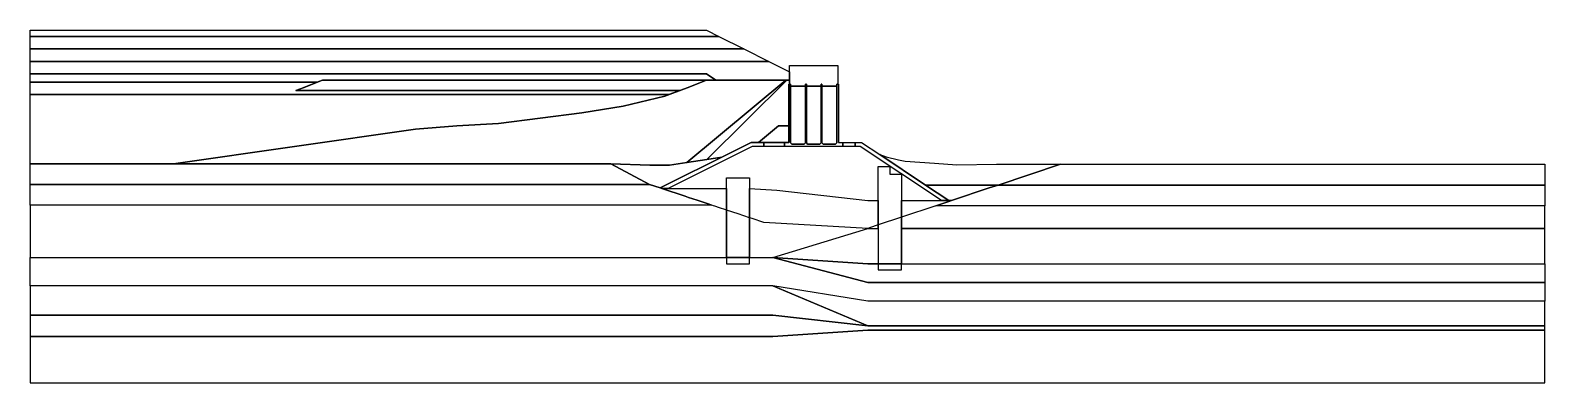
# Model space of a CAD drawing. Header units: metres. Extents: x -194 to 170, y -70 to 14.
import ezdxf

# ---------------------------------------------------------------- set-up
doc = ezdxf.new("R2010")
doc.units = ezdxf.units.M
doc.header["$LTSCALE"] = 30
doc.header["$MEASUREMENT"] = 0
doc.layers.add('@rre', color=1, linetype='CONTINUOUS')

msp = doc.modelspace()

# ---------------------------------------------------------------- linework, layer by layer
at = {"layer": '@rre'}
for points in [[(-194.2, 13), (-194.2, 14.5), (-31.6, 14.5), (-28.6, 13)], [(-194.2, 10), (-194.2, 13), (-28.6, 13), (-22.6, 10)], [(-194.2, 7), (-194.2, 10), (-22.6, 10), (-16.6, 7)], [(-194.2, 4), (-194.2, 7), (-16.6, 7), (-11.6, 4.5), (-11.6, 3.75), (-11.6, 2.5), (-29.35, 2.5), (-31.6, 4)], [(-194.2, 2), (-194.2, 4), (-31.6, 4), (-29.35, 2.5), (-31.6, 2.5), (-123.94, 2.5), (-125.19, 2)], [(-11.6, 1.5), (-11.6, 2.5), (-11.6, 3.75), (-11.6, 6), (0, 6), (0, 1.5), (-0.25, 1.5), (-0.25, 1), (-3.82, 1), (-3.82, 1.5), (-4.03, 1.5), (-4.03, 1), (-7.57, 1), (-7.57, 1.5), (-7.78, 1.5), (-7.78, 1), (-11.35, 1), (-11.35, 1.5)], [(-194.2, -1), (-194.2, 2), (-125.19, 2), (-128.55, 0.66), (-130.31, 0), (-37.97, 0), (-40.65, -1)], [(-159.73, -17.63), (-101.6, -9.28), (-96.61, -8.91), (-91.6, -8.53), (-81.6, -7.97), (-71.6, -6.7), (-61.6, -5.37), (-51.6, -3.8), (-41.63, -1.36), (-36.21, 0.66), (-31.6, 2.5), (-12.5, 2.5), (-36.33, -17.36), (-40.45, -18), (-45.23, -18), (-54.58, -17.63)], [(-130.31, 0), (-128.55, 0.66), (-123.94, 2.5), (-31.6, 2.5), (-36.21, 0.66), (-37.97, 0)], [(-36.33, -17.36), (-12.5, 2.5), (-12.29, 2.5), (-31.49, -16.61)], [(-31.49, -16.61), (-12.29, 2.5), (-11.6, 2.5), (-11.6, 1.5), (-11.8, 1.5), (-11.8, 1), (-11.8, -8.5), (-14.3, -8.5), (-19.1, -12.5), (-19.72, -12.5), (-20.8, -12.5), (-27.89, -16.04)], [(-12.8, -13.5), (-12.8, -12.5), (-11.8, -12.5), (-11.8, -8.5), (-11.8, 1), (-11.8, 1.5), (-11.6, 1.5), (-11.35, 1.5), (-11.35, 1), (-11.35, -12.6), (-11.05, -12.9), (-8.07, -12.9), (-7.78, -12.6), (-7.78, 1), (-7.78, 1.5), (-7.57, 1.5), (-7.57, 1), (-7.57, -12.6), (-7.28, -12.9), (-4.32, -12.9), (-4.03, -12.6), (-4.03, 1), (-4.03, 1.5), (-3.82, 1.5), (-3.82, 1), (-3.82, -12.6), (-3.53, -12.9), (-0.55, -12.9), (-0.25, -12.6), (-0.25, 1), (-0.25, 1.5), (0, 1.5), (0.2, 1.5), (0.2, -12.5), (1.2, -12.5), (1.2, -13.5)], [(-11.35, -12.6), (-11.35, 1), (-7.78, 1), (-7.78, -12.6), (-8.07, -12.9), (-11.05, -12.9)], [(-7.57, -12.6), (-7.57, 1), (-4.03, 1), (-4.03, -12.6), (-4.32, -12.9), (-7.28, -12.9)], [(-3.82, -12.6), (-3.82, 1), (-0.25, 1), (-0.25, -12.6), (-0.55, -12.9), (-3.53, -12.9)], [(-194.2, -17.63), (-194.2, -1), (-40.65, -1), (-41.63, -1.36), (-51.6, -3.8), (-61.6, -5.37), (-71.6, -6.7), (-81.6, -7.97), (-91.6, -8.53), (-96.61, -8.91), (-101.6, -9.28), (-159.73, -17.63)], [(-19.1, -12.5), (-14.3, -8.5), (-11.8, -8.5), (-11.8, -12.5), (-12.8, -12.5), (-17.8, -12.5)], [(-42.74, -23.47), (-34.37, -19.28), (-34, -19.1), (-27.89, -16.04), (-20.8, -12.5), (-19.72, -12.5), (-19.1, -12.5), (-17.8, -12.5), (-17.8, -13.5), (-20.56, -13.5), (-40.76, -23.6), (-42.34, -23.6)], [(-17.8, -13.5), (-17.8, -12.5), (-12.8, -12.5), (-12.8, -13.5)], [(1.2, -13.5), (1.2, -12.5), (4.2, -12.5), (4.2, -13.5)], [(4.2, -13.5), (4.2, -12.5), (5.7, -12.5), (10.1, -15.43), (21.09, -22.76), (26.7, -26.5), (24.9, -26.5), (5.4, -13.5)], [(-194.2, -22.63), (-194.2, -17.63), (-54.58, -17.63), (-45.26, -22.63)], [(-45.26, -22.63), (-54.58, -17.63), (-45.23, -18), (-40.45, -18), (-36.33, -17.36), (-31.49, -16.61), (-27.89, -16.04), (-34, -19.1), (-34.37, -19.28), (-42.74, -23.47)], [(10.1, -15.43), (11.62, -16), (14.62, -16.72), (16.18, -17.03), (23.22, -17.52), (28.59, -17.89), (38.2, -17.76), (53.56, -17.76), (38.56, -22.76), (21.09, -22.76)], [(38.56, -22.76), (53.56, -17.76), (170, -17.76), (170, -22.76)], [(-26.8, -28.78), (-26.8, -23.6), (-26.8, -21), (-24, -21), (-21.2, -21), (-21.2, -23.6), (-21.2, -30.65), (-24, -29.71)], [(9.7, -32.38), (9.7, -26.5), (9.7, -18.3), (12.5, -18.3), (12.5, -20.17), (15.3, -20.17), (15.3, -22.04), (15.3, -26.5), (15.3, -30.51)], [(-194.2, -27.63), (-194.2, -22.63), (-45.26, -22.63), (-42.74, -23.47), (-42.34, -23.6), (-36.72, -25.47), (-35.9, -25.75), (-33.82, -26.44), (-32.9, -26.75), (-32.4, -26.91), (-31.19, -27.32), (-30.26, -27.63), (-38.9, -27.63)], [(-42.34, -23.6), (-40.76, -23.6), (-32.4, -23.6), (-26.8, -23.6), (-26.8, -28.78), (-26.9, -28.75), (-28.42, -28.24), (-29.6, -27.85), (-29.9, -27.75), (-30.26, -27.63), (-31.19, -27.32), (-32.4, -26.91), (-32.9, -26.75), (-33.82, -26.44), (-35.9, -25.75), (-36.72, -25.47)], [(-21.2, -30.65), (-21.2, -23.6), (-14.67, -24), (7.23, -26.5), (7.6, -26.5), (9.7, -26.5), (9.7, -32.38), (7.6, -33.08), (7.23, -33.2), (-17.8, -31.78), (-20.56, -30.86)], [(21.09, -22.76), (38.56, -22.76), (36.43, -23.47), (27.33, -26.5), (26.7, -26.5)], [(23.56, -27.76), (26.7, -26.71), (27.33, -26.5), (36.43, -23.47), (38.56, -22.76), (170, -22.76), (170, -27.76)], [(-194.2, -40.2), (-42.74, -40.2), (-38.9, -40.2), (-26.9, -40.2), (-26.8, -40.2), (-26.8, -28.78), (-26.9, -28.75), (-28.42, -28.24), (-29.6, -27.85), (-29.9, -27.75), (-30.26, -27.63), (-38.9, -27.63), (-194.2, -27.63)], [(-26.8, -40.2), (-24, -40.2), (-21.2, -40.2), (-21.2, -30.86), (-21.2, -30.65), (-24, -29.71), (-26.8, -28.78)], [(15.3, -30.51), (15.3, -26.5), (18.1, -26.5), (24.9, -26.5), (26.7, -26.5), (27.33, -26.5), (26.7, -26.71), (23.56, -27.76)], [(15.3, -30.51), (15.3, -33.2), (170, -33.2), (170, -27.76), (23.56, -27.76)], [(-21.2, -40.2), (-20.56, -40.2), (-15.59, -40.2), (7.23, -33.2), (-17.8, -31.78), (-20.56, -30.86), (-21.2, -30.65), (-21.2, -30.86)], [(7.23, -33.2), (9.7, -33.2), (9.7, -32.38), (7.6, -33.08)], [(9.7, -33.2), (9.7, -41.7), (15.3, -41.7), (15.3, -33.2), (15.3, -30.51), (9.7, -32.38)], [(7.23, -33.2), (9.7, -33.2), (9.7, -41.7), (7.6, -41.72), (7.23, -41.7), (4.8, -41.54), (-15.59, -40.2)], [(15.3, -41.7), (26.7, -41.7), (170, -41.7), (170, -33.2), (15.3, -33.2)], [(-194.2, -47), (-194.2, -40.2), (-42.74, -40.2), (-38.9, -40.2), (-26.9, -40.2), (-26.8, -40.2), (-26.8, -41.7), (-24, -41.7), (-21.2, -41.7), (-21.2, -40.2), (-20.56, -40.2), (-15.59, -40.2), (7.23, -46.2), (170, -46.2), (170, -50.7), (7.23, -50.7), (-15.59, -47)], [(-26.8, -40.2), (-26.8, -41.7), (-24, -41.7), (-21.2, -41.7), (-21.2, -40.2), (-24, -40.2)], [(-15.59, -40.2), (4.8, -41.54), (7.23, -41.7), (7.6, -41.72), (9.7, -41.7), (9.7, -43.2), (15.3, -43.2), (15.3, -41.7), (26.7, -41.7), (170, -41.7), (170, -46.2), (7.23, -46.2)], [(9.7, -41.7), (9.7, -43.2), (15.3, -43.2), (15.3, -41.7)], [(-194.2, -54.1), (-15.6, -54.1), (7.23, -56.7), (-15.59, -47), (-194.2, -47)], [(7.23, -56.7), (170, -56.7), (170, -50.7), (7.23, -50.7), (-15.59, -47)], [(-194.2, -59.2), (-15.6, -59.2), (7.23, -57.7), (170, -57.7), (170, -56.7), (7.23, -56.7), (-15.6, -54.1), (-194.2, -54.1)], [(-194.2, -70.36), (170, -70.36), (170, -57.7), (7.23, -57.7), (-15.6, -59.2), (-194.2, -59.2)]]:
    msp.add_lwpolyline(points, close=True, dxfattribs=at)
msp.add_lwpolyline([(24.9, -26.5), (5.4, -13.5), (-20.56, -13.5), (-40.76, -23.6), (-26.8, -23.6), (-26.8, -21), (-21.2, -21), (-21.2, -23.6), (-14.67, -24), (7.23, -26.5), (9.7, -26.5), (9.7, -18.3), (12.5, -18.3), (12.5, -20.17), (15.3, -20.17), (15.3, -26.5), (24.9, -26.5)], dxfattribs=at)

doc.saveas('drawing.dxf')
